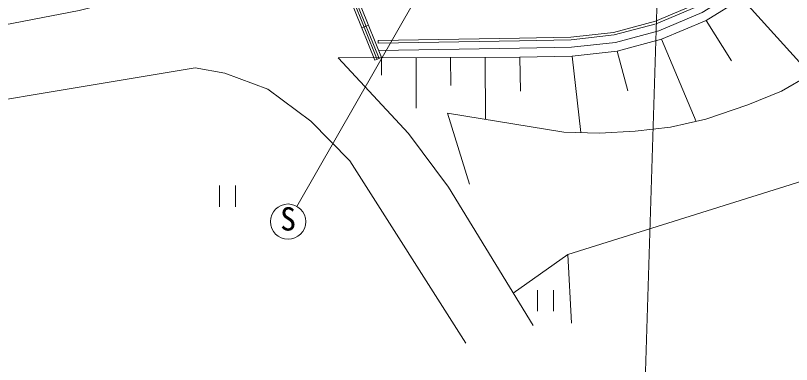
# Model space of a CAD drawing. Units: millimetres, scale not verified. Extents: x 40000 to 680000, y 20000 to 380000.
# Drawn here: x 476596 to 520496, y 243431 to 263198 of the extents above; entities that cross this region are included whole.
import ezdxf
from ezdxf.enums import TextEntityAlignment as Align

# ---------------------------------------------------------------- set-up
doc = ezdxf.new("R2010")
doc.units = ezdxf.units.MM
doc.header["$LTSCALE"] = 1000
for name, color, linetype, lineweight in [('M-BGD', 7, 'Continuous', 13), ('M-BGD-EXST', 7, 'Continuous', 13), ('M-STR-HTXT', 7, 'Continuous', 13), ('M-STR-STRC', 7, 'Continuous', 13)]:
    doc.layers.add(name, color=color, linetype=linetype, lineweight=lineweight)
doc.styles.add('ＭＳ ゴシック', font='')
doc.styles.get('ＭＳ ゴシック').set_extended_font_data('MS Gothic')

msp = doc.modelspace()

# ---------------------------------------------------------------- linework, layer by layer
at = {"layer": 'M-BGD'}
for p, q in [((497049, 260712), (494830, 266249)), ((497175, 260763), (494955, 266300)), ((521568, 259860), (517695, 264170)), ((496561, 262659), (496184, 262508)), ((517096, 260627), (515677, 262921)), ((515106, 257199), (513145, 261854)), ((497304, 259813), (497300, 260813)), ((499267, 257946), (499257, 260820)), ((501219, 259228), (501213, 260827)), ((503182, 257313), (503170, 260834)), ((505163, 258913), (505127, 260840)), ((508584, 256562), (508093, 260897)), ((511230, 258926), (510629, 261184)), ((519930, 258911), (521926, 260067)), ((518020, 258131), (519930, 258911)), ((515649, 257322), (518020, 258131)), ((502276, 253638), (501043, 257659)), ((501043, 257659), (507608, 256596)), ((513657, 256872), (515649, 257322)), ((511650, 256648), (513657, 256872)), ((507608, 256596), (509627, 256526)), ((509627, 256526), (511650, 256648)), ((507836, 249659), (504758, 247467))]:
    msp.add_line(p, q, dxfattribs=at)
for points in [[(520766, 267477), (519289, 265601), (517695, 264170), (515677, 262921), (513145, 261854), (510629, 261184), (508093, 260897), (505127, 260840), (494858, 260805)], [(520373, 267787), (518922, 265945), (517394, 264572), (515447, 263367), (512983, 262329), (510536, 261677), (508060, 261396), (505118, 261340), (497128, 261215)], [(490758, 266135), (480205, 263474), (458464, 259286), (442476, 257943)], [(545040, 261332), (507836, 249659), (508044, 245768)], [(505876, 245634), (501094, 253475), (498837, 256505), (494858, 260805)], [(453657, 250975), (455143, 254993), (467067, 256956), (486757, 260231), (488435, 259934), (490863, 259026), (493309, 257209), (495511, 254973), (502066, 244630)]]:
    msp.add_lwpolyline(points, dxfattribs=at)
msp.add_lwpolyline([(494704, 266199), (495081, 266350), (497300, 260813), (496924, 260662)], close=True, dxfattribs=at)
at = {"layer": 'M-BGD-EXST'}
for p, q in [((492513, 252389), (506967, 277644)), ((488135, 253564), (488135, 252364)), ((489035, 252364), (489035, 253564)), ((506130, 247645), (506130, 246445)), ((507030, 246445), (507030, 247645))]:
    msp.add_line(p, q, dxfattribs=at)
msp.add_circle((492016, 251522), 1000, dxfattribs=at)
at = {"layer": 'M-STR-HTXT'}
msp.add_line((511923, 233201), (512988, 266889), dxfattribs=at)
at = {"layer": 'M-STR-STRC'}
msp.add_line((497119, 261790), (497121, 261640), dxfattribs=at)
for points in [[(519921, 268142), (518501, 266339), (517048, 265034), (515183, 263879), (512796, 262874), (510429, 262243), (508022, 261970), (505108, 261915), (497119, 261790)], [(520039, 268049), (518611, 266236), (517139, 264913), (515252, 263745), (512845, 262732), (510457, 262096), (508032, 261821), (505111, 261765), (497121, 261640)]]:
    msp.add_lwpolyline(points, dxfattribs=at)

# ---------------------------------------------------------------- texts
at = {"layer": 'M-BGD-EXST', "style": 'ＭＳ ゴシック'}
msp.add_text('S', height=1320, dxfattribs=at).set_placement((492016, 250622), align=Align.BOTTOM_CENTER)

doc.saveas('drawing.dxf')
